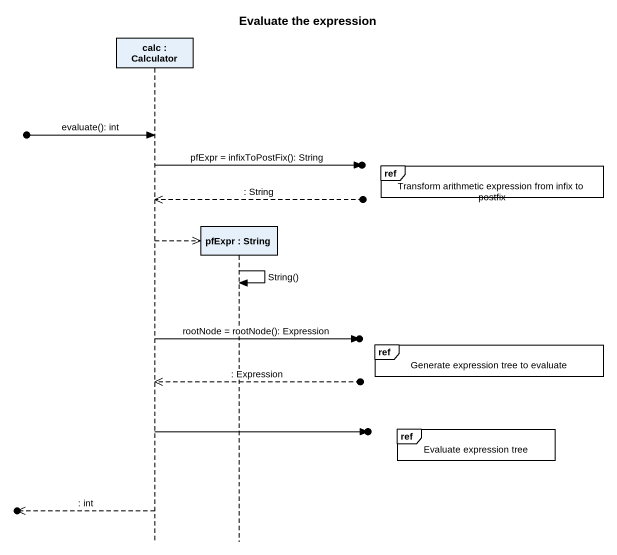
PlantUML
@startuml
title Evaluate the expression
hide footbox
participant "calc : Calculator" as calc
participant "pfExpr : String" as pfExpr

[o-> calc : evaluate(): int
calc ->o] : pfExpr = infixToPostFix(): String
ref over pfExpr : Transform arithmetic expression from infix to postfix
calc <<--o] : : String
calc -->> pfExpr **
pfExpr -> pfExpr : String()
calc ->o] : rootNode = rootNode(): Expression
ref over pfExpr : Generate expression tree to evaluate
calc <<--o] : : Expression
ref over pfExpr : Evaluate expression tree
calc ->o]
[o<<-- calc : : int
@enduml
